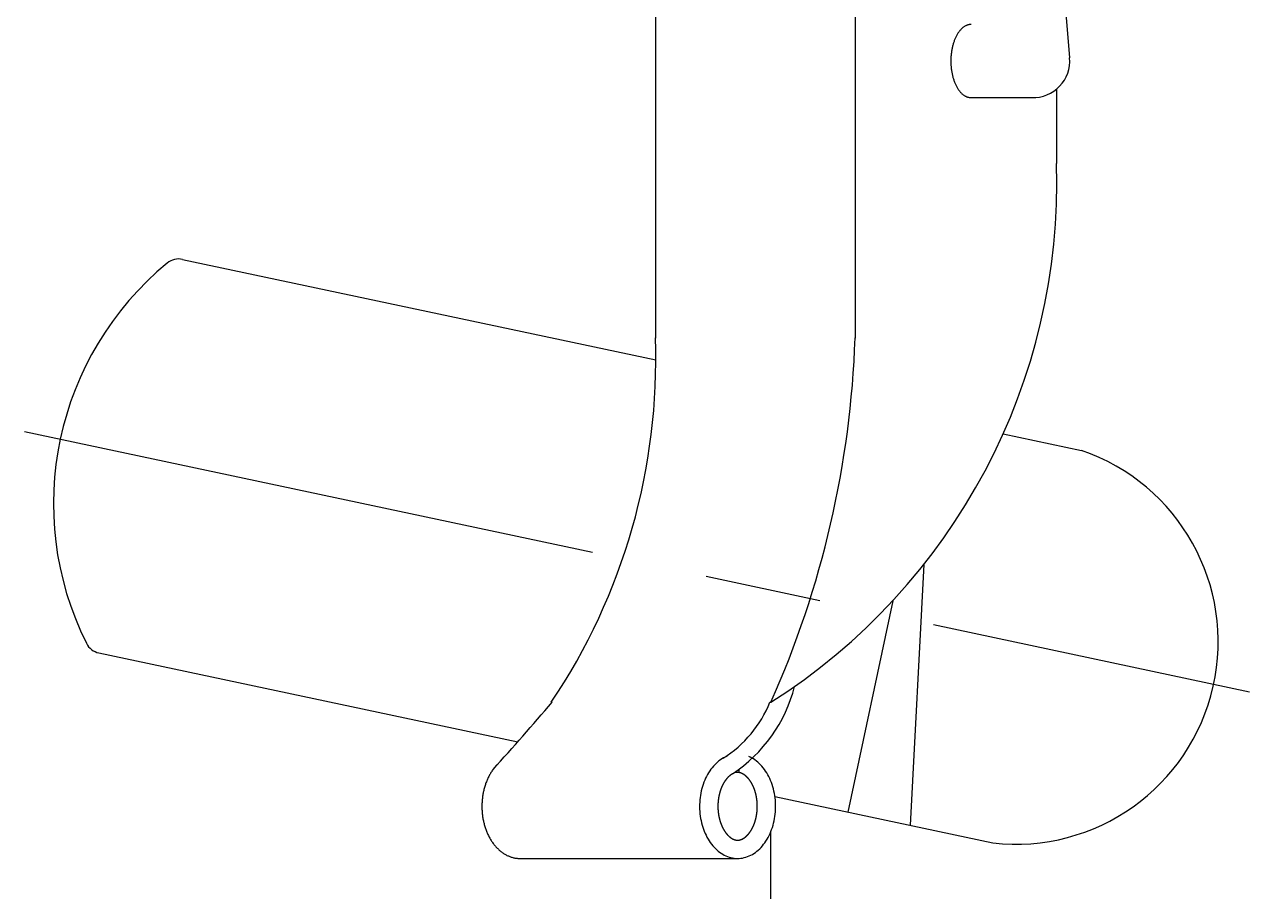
# Model space of a CAD drawing. Extents: x -197 to 717, y -610 to 189.
# Drawn here: x -191.6 to -124.6, y -345.6 to -298.2 of the extents above; entities that cross this region are included whole.
import ezdxf

# ---------------------------------------------------------------- set-up
doc = ezdxf.new("R2010")
doc.units = 0
doc.linetypes.add('CENTER', pattern=[50.8, 31.75, -6.35, 6.35, -6.35])
doc.layers.get('0').update_dxf_attribs({"linetype": 'CONTINUOUS'})
doc.layers.add('CENTER', color=1, linetype='CONTINUOUS')

msp = doc.modelspace()

# ---------------------------------------------------------------- linework, layer by layer
at = {"color": 7, "linetype": 'CONTINUOUS'}
for p, q in [((-137.031, -269.866), (-134.454, -299.987)), ((-157.097, -291.758), (-157.097, -315.301)), ((-146.179, -291.758), (-146.179, -315.301)), ((-135.162, -301.69), (-135.162, -305.758)), ((-139.839, -302.156), (-136.377, -302.156)), ((-182.939, -311.002), (-157.076, -316.499)), ((-138.084, -320.536), (-133.808, -321.445)), ((-142.423, -327.686), (-143.17, -341.946)), ((-144.123, -329.668), (-146.578, -341.222)), ((-187.513, -332.521), (-164.622, -337.387)), ((-162.785, -335.213), (-162.735, -335.213)), ((-150.835, -335.213), (-150.785, -335.213)), ((-152.525, -339.063), (-152.78, -339.063)), ((-152.525, -339.063), (-152.517, -338.875)), ((-150.562, -340.375), (-138.645, -342.908)), ((-150.8, -342.324), (-150.8, -554.079)), ((-164.522, -343.757), (-152.622, -343.757))]:
    msp.add_line(p, q, dxfattribs=at)
for points in [[(-139.831, -298.159, 0), (-139.859, -298.159, 0), (-139.886, -298.161, 0), (-139.913, -298.163, 0), (-139.94, -298.167, 0), (-139.967, -298.172, 0), (-139.994, -298.179, 0), (-140.021, -298.186, 0), (-140.048, -298.195, 0), (-140.075, -298.205, 0), (-140.101, -298.216, 0), (-140.128, -298.228, 0), (-140.154, -298.241, 0), (-140.18, -298.256, 0), (-140.206, -298.272, 0), (-140.232, -298.289, 0), (-140.257, -298.306, 0), (-140.282, -298.326, 0), (-140.307, -298.346, 0), (-140.331, -298.367, 0), (-140.356, -298.39, 0), (-140.38, -298.413, 0), (-140.403, -298.437, 0), (-140.427, -298.463, 0), (-140.45, -298.49, 0), (-140.472, -298.517, 0), (-140.494, -298.546, 0), (-140.516, -298.575, 0), (-140.537, -298.606, 0), (-140.558, -298.637, 0), (-140.579, -298.67, 0), (-140.599, -298.703, 0), (-140.619, -298.737, 0), (-140.638, -298.772, 0), (-140.656, -298.808, 0), (-140.675, -298.845, 0), (-140.692, -298.882, 0), (-140.709, -298.92, 0), (-140.726, -298.959, 0), (-140.742, -298.999, 0), (-140.758, -299.039, 0), (-140.773, -299.081, 0), (-140.787, -299.122, 0), (-140.801, -299.165, 0), (-140.814, -299.208, 0), (-140.827, -299.251, 0), (-140.839, -299.295, 0), (-140.85, -299.34, 0), (-140.861, -299.385, 0), (-140.871, -299.431, 0), (-140.881, -299.477, 0), (-140.89, -299.523, 0), (-140.898, -299.57, 0), (-140.906, -299.617, 0), (-140.913, -299.664, 0), (-140.919, -299.712, 0), (-140.925, -299.76, 0), (-140.93, -299.809, 0), (-140.935, -299.857, 0), (-140.938, -299.906, 0), (-140.941, -299.955, 0), (-140.944, -300.004, 0), (-140.946, -300.053, 0), (-140.947, -300.102, 0), (-140.947, -300.151, 0), (-140.947, -300.2, 0), (-140.946, -300.249, 0), (-140.944, -300.298, 0), (-140.942, -300.347, 0), (-140.939, -300.396, 0), (-140.936, -300.445, 0), (-140.931, -300.493, 0), (-140.927, -300.542, 0), (-140.921, -300.59, 0), (-140.915, -300.638, 0), (-140.908, -300.685, 0), (-140.9, -300.733, 0), (-140.892, -300.779, 0), (-140.883, -300.826, 0), (-140.874, -300.872, 0), (-140.864, -300.918, 0), (-140.853, -300.963, 0), (-140.842, -301.008, 0), (-140.83, -301.052, 0), (-140.817, -301.096, 0), (-140.804, -301.139, 0), (-140.791, -301.181, 0), (-140.776, -301.223, 0), (-140.762, -301.265, 0), (-140.746, -301.305, 0), (-140.73, -301.345, 0), (-140.714, -301.384, 0), (-140.697, -301.423, 0), (-140.679, -301.46, 0), (-140.661, -301.497, 0), (-140.643, -301.533, 0), (-140.624, -301.569, 0), (-140.604, -301.603, 0), (-140.584, -301.636, 0), (-140.564, -301.669, 0), (-140.543, -301.701, 0), (-140.522, -301.732, 0), (-140.5, -301.761, 0), (-140.478, -301.79, 0), (-140.456, -301.818, 0), (-140.433, -301.845, 0), (-140.41, -301.871, 0), (-140.386, -301.896, 0), (-140.362, -301.919, 0), (-140.338, -301.942, 0), (-140.314, -301.964, 0), (-140.289, -301.984, 0), (-140.264, -302.004, 0), (-140.238, -302.022, 0), (-140.213, -302.039, 0), (-140.187, -302.055, 0), (-140.161, -302.07, 0), (-140.135, -302.084, 0), (-140.109, -302.096, 0), (-140.082, -302.108, 0), (-140.055, -302.118, 0), (-140.029, -302.127, 0), (-140.002, -302.135, 0), (-139.975, -302.141, 0), (-139.948, -302.147, 0), (-139.92, -302.151, 0), (-139.893, -302.154, 0), (-139.866, -302.156, 0), (-139.839, -302.156, 0)], [(-165.727, -338.605, 0), (-165.76, -338.638, 0), (-165.792, -338.672, 0), (-165.824, -338.708, 0), (-165.855, -338.744, 0), (-165.886, -338.781, 0), (-165.916, -338.818, 0), (-165.946, -338.857, 0), (-165.975, -338.896, 0), (-166.003, -338.936, 0), (-166.031, -338.977, 0), (-166.059, -339.019, 0), (-166.086, -339.061, 0), (-166.112, -339.104, 0), (-166.137, -339.148, 0), (-166.162, -339.192, 0), (-166.186, -339.237, 0), (-166.21, -339.283, 0), (-166.233, -339.33, 0), (-166.255, -339.377, 0), (-166.277, -339.424, 0), (-166.298, -339.472, 0), (-166.318, -339.521, 0), (-166.338, -339.57, 0), (-166.357, -339.62, 0), (-166.375, -339.67, 0), (-166.392, -339.721, 0), (-166.409, -339.772, 0), (-166.425, -339.824, 0), (-166.44, -339.876, 0), (-166.454, -339.929, 0), (-166.468, -339.981, 0), (-166.481, -340.035, 0), (-166.493, -340.088, 0), (-166.504, -340.142, 0), (-166.515, -340.196, 0), (-166.525, -340.251, 0), (-166.534, -340.305, 0), (-166.542, -340.36, 0), (-166.549, -340.415, 0), (-166.556, -340.471, 0), (-166.562, -340.526, 0), (-166.567, -340.582, 0), (-166.571, -340.638, 0), (-166.575, -340.693, 0), (-166.577, -340.749, 0), (-166.579, -340.805, 0), (-166.58, -340.861, 0), (-166.581, -340.917, 0), (-166.58, -340.974, 0), (-166.579, -341.03, 0), (-166.577, -341.086, 0), (-166.574, -341.142, 0), (-166.57, -341.197, 0), (-166.565, -341.253, 0), (-166.56, -341.309, 0), (-166.554, -341.364, 0), (-166.547, -341.419, 0), (-166.539, -341.474, 0), (-166.531, -341.529, 0), (-166.521, -341.584, 0), (-166.511, -341.638, 0), (-166.5, -341.692, 0), (-166.489, -341.746, 0), (-166.476, -341.799, 0), (-166.463, -341.852, 0), (-166.449, -341.905, 0), (-166.434, -341.958, 0), (-166.419, -342.009, 0), (-166.403, -342.061, 0), (-166.386, -342.112, 0), (-166.368, -342.163, 0), (-166.35, -342.213, 0), (-166.331, -342.262, 0), (-166.311, -342.311, 0), (-166.291, -342.36, 0), (-166.269, -342.408, 0), (-166.248, -342.455, 0), (-166.225, -342.502, 0), (-166.202, -342.548, 0), (-166.178, -342.594, 0), (-166.153, -342.639, 0), (-166.128, -342.683, 0), (-166.103, -342.726, 0), (-166.076, -342.769, 0), (-166.049, -342.811, 0), (-166.022, -342.853, 0), (-165.993, -342.893, 0), (-165.965, -342.933, 0), (-165.935, -342.972, 0), (-165.905, -343.01, 0), (-165.875, -343.048, 0), (-165.844, -343.084, 0), (-165.813, -343.12, 0), (-165.781, -343.155, 0), (-165.748, -343.189, 0), (-165.715, -343.222, 0), (-165.682, -343.255, 0), (-165.648, -343.286, 0), (-165.613, -343.316, 0), (-165.579, -343.346, 0), (-165.544, -343.374, 0), (-165.508, -343.402, 0), (-165.472, -343.429, 0), (-165.436, -343.454, 0), (-165.399, -343.479, 0), (-165.362, -343.503, 0), (-165.325, -343.525, 0), (-165.287, -343.547, 0), (-165.249, -343.568, 0), (-165.211, -343.587, 0), (-165.172, -343.606, 0), (-165.133, -343.623, 0), (-165.094, -343.64, 0), (-165.055, -343.655, 0), (-165.015, -343.67, 0), (-164.976, -343.683, 0), (-164.936, -343.695, 0), (-164.896, -343.706, 0), (-164.855, -343.716, 0), (-164.815, -343.725, 0), (-164.775, -343.733, 0), (-164.734, -343.74, 0), (-164.693, -343.746, 0), (-164.653, -343.75, 0), (-164.612, -343.754, 0), (-164.571, -343.756, 0), (-164.53, -343.757, 0), (-164.489, -343.758, 0)], [(-153.197, -338.177, 0), (-153.285, -338.216, 0), (-153.372, -338.26, 0), (-153.457, -338.31, 0), (-153.54, -338.364, 0), (-153.622, -338.424, 0), (-153.702, -338.489, 0), (-153.779, -338.558, 0), (-153.854, -338.632, 0), (-153.927, -338.711, 0), (-153.996, -338.794, 0), (-154.064, -338.881, 0), (-154.128, -338.972, 0), (-154.189, -339.067, 0), (-154.247, -339.166, 0), (-154.302, -339.268, 0), (-154.354, -339.373, 0), (-154.402, -339.482, 0), (-154.446, -339.593, 0), (-154.487, -339.707, 0), (-154.524, -339.823, 0), (-154.557, -339.941, 0), (-154.587, -340.062, 0), (-154.612, -340.184, 0), (-154.634, -340.307, 0), (-154.651, -340.432, 0), (-154.665, -340.557, 0), (-154.674, -340.683, 0), (-154.679, -340.81, 0), (-154.68, -340.937, 0), (-154.677, -341.064, 0), (-154.67, -341.19, 0), (-154.659, -341.316, 0), (-154.644, -341.441, 0), (-154.624, -341.565, 0), (-154.601, -341.688, 0), (-154.574, -341.809, 0), (-154.543, -341.929, 0), (-154.507, -342.046, 0), (-154.469, -342.161, 0), (-154.426, -342.274, 0), (-154.38, -342.384, 0), (-154.33, -342.491, 0), (-154.277, -342.595, 0), (-154.221, -342.695, 0), (-154.161, -342.792, 0), (-154.099, -342.885, 0), (-154.033, -342.975, 0), (-153.965, -343.06, 0), (-153.893, -343.141, 0), (-153.82, -343.218, 0), (-153.744, -343.29, 0), (-153.665, -343.357, 0), (-153.585, -343.419, 0), (-153.502, -343.477, 0), (-153.418, -343.529, 0), (-153.332, -343.576, 0), (-153.245, -343.618, 0), (-153.156, -343.655, 0), (-153.067, -343.686, 0), (-152.976, -343.711, 0), (-152.885, -343.731, 0), (-152.793, -343.746, 0), (-152.701, -343.754, 0), (-152.608, -343.758, 0), (-152.516, -343.755, 0), (-152.423, -343.747, 0), (-152.331, -343.733, 0), (-152.24, -343.714, 0), (-152.149, -343.689, 0), (-152.06, -343.658, 0), (-151.971, -343.623, 0), (-151.884, -343.581, 0), (-151.797, -343.535, 0), (-151.713, -343.483, 0), (-151.63, -343.426, 0), (-151.55, -343.364, 0), (-151.471, -343.298, 0), (-151.395, -343.226, 0), (-151.321, -343.15, 0), (-151.249, -343.07, 0), (-151.18, -342.985, 0), (-151.114, -342.896, 0), (-151.051, -342.803, 0), (-150.991, -342.706, 0), (-150.935, -342.606, 0), (-150.881, -342.503, 0), (-150.831, -342.396, 0), (-150.785, -342.286, 0), (-150.742, -342.174, 0), (-150.702, -342.059, 0), (-150.667, -341.942, 0), (-150.635, -341.823, 0), (-150.608, -341.702, 0), (-150.584, -341.579, 0), (-150.564, -341.455, 0), (-150.548, -341.33, 0), (-150.537, -341.205, 0), (-150.529, -341.078, 0), (-150.526, -340.951, 0), (-150.526, -340.825, 0), (-150.531, -340.698, 0), (-150.54, -340.572, 0), (-150.553, -340.446, 0), (-150.57, -340.321, 0), (-150.591, -340.198, 0), (-150.616, -340.076, 0), (-150.645, -339.955, 0), (-150.678, -339.837, 0), (-150.714, -339.72, 0), (-150.755, -339.606, 0), (-150.799, -339.494, 0), (-150.846, -339.386, 0), (-150.897, -339.28, 0), (-150.952, -339.177, 0), (-151.01, -339.078, 0), (-151.071, -338.983, 0), (-151.134, -338.891, 0), (-151.201, -338.804, 0), (-151.271, -338.72, 0), (-151.343, -338.641, 0), (-151.418, -338.566, 0), (-151.495, -338.496, 0), (-151.574, -338.431, 0), (-151.656, -338.371, 0), (-151.739, -338.316, 0), (-151.824, -338.265, 0), (-151.91, -338.221, 0), (-151.998, -338.181, 0)]]:
    msp.add_polyline3d(points, dxfattribs=at)
at = {"color": 7}
msp.add_polyline3d([(-152.881, -339.131, 0), (-152.885, -339.133, 0), (-152.889, -339.136, 0), (-152.894, -339.138, 0), (-152.898, -339.141, 0), (-152.903, -339.143, 0), (-152.907, -339.146, 0), (-152.912, -339.148, 0), (-152.916, -339.151, 0), (-152.921, -339.154, 0), (-152.925, -339.157, 0), (-152.93, -339.159, 0), (-152.935, -339.162, 0), (-152.939, -339.165, 0), (-152.944, -339.168, 0), (-152.948, -339.171, 0), (-152.953, -339.174, 0), (-152.958, -339.177, 0), (-152.962, -339.18, 0), (-152.967, -339.183, 0), (-152.972, -339.187, 0), (-152.976, -339.19, 0), (-152.981, -339.193, 0), (-152.986, -339.197, 0), (-152.99, -339.2, 0), (-152.995, -339.203, 0), (-153, -339.207, 0), (-153.004, -339.211, 0), (-153.009, -339.214, 0), (-153.014, -339.218, 0), (-153.019, -339.222, 0), (-153.023, -339.225, 0), (-153.028, -339.229, 0), (-153.033, -339.233, 0), (-153.038, -339.237, 0), (-153.042, -339.241, 0), (-153.047, -339.245, 0), (-153.052, -339.249, 0), (-153.057, -339.253, 0), (-153.062, -339.257, 0), (-153.066, -339.262, 0), (-153.071, -339.266, 0), (-153.076, -339.27, 0), (-153.081, -339.275, 0), (-153.086, -339.279, 0), (-153.091, -339.283, 0), (-153.095, -339.288, 0), (-153.1, -339.293, 0), (-153.105, -339.297, 0), (-153.11, -339.302, 0), (-153.115, -339.307, 0), (-153.12, -339.312, 0), (-153.125, -339.317, 0), (-153.129, -339.321, 0), (-153.134, -339.326, 0), (-153.139, -339.331, 0), (-153.144, -339.337, 0), (-153.149, -339.342, 0), (-153.154, -339.347, 0), (-153.159, -339.352, 0), (-153.163, -339.358, 0), (-153.168, -339.363, 0), (-153.173, -339.368, 0), (-153.178, -339.374, 0), (-153.183, -339.379, 0), (-153.188, -339.385, 0), (-153.192, -339.391, 0), (-153.197, -339.396, 0), (-153.202, -339.402, 0), (-153.207, -339.408, 0), (-153.212, -339.414, 0), (-153.216, -339.42, 0), (-153.221, -339.426, 0), (-153.226, -339.432, 0), (-153.231, -339.438, 0), (-153.236, -339.444, 0), (-153.24, -339.45, 0), (-153.245, -339.456, 0), (-153.25, -339.463, 0), (-153.255, -339.469, 0), (-153.259, -339.475, 0), (-153.264, -339.482, 0), (-153.269, -339.488, 0), (-153.273, -339.495, 0), (-153.278, -339.502, 0), (-153.283, -339.508, 0), (-153.288, -339.515, 0), (-153.292, -339.522, 0), (-153.297, -339.529, 0), (-153.301, -339.535, 0), (-153.306, -339.542, 0), (-153.311, -339.549, 0), (-153.315, -339.556, 0), (-153.32, -339.563, 0), (-153.324, -339.57, 0), (-153.329, -339.578, 0), (-153.333, -339.585, 0), (-153.338, -339.592, 0), (-153.342, -339.599, 0), (-153.347, -339.607, 0), (-153.351, -339.614, 0), (-153.356, -339.622, 0), (-153.36, -339.629, 0), (-153.365, -339.637, 0), (-153.369, -339.644, 0), (-153.373, -339.652, 0), (-153.378, -339.66, 0), (-153.382, -339.667, 0), (-153.386, -339.675, 0), (-153.391, -339.683, 0), (-153.395, -339.691, 0), (-153.399, -339.699, 0), (-153.403, -339.707, 0), (-153.408, -339.715, 0), (-153.412, -339.723, 0), (-153.416, -339.731, 0), (-153.42, -339.739, 0), (-153.424, -339.747, 0), (-153.428, -339.756, 0), (-153.432, -339.764, 0), (-153.436, -339.772, 0), (-153.44, -339.781, 0), (-153.444, -339.789, 0), (-153.448, -339.798, 0), (-153.452, -339.806, 0), (-153.456, -339.815, 0), (-153.46, -339.823, 0), (-153.464, -339.832, 0), (-153.468, -339.841, 0), (-153.471, -339.849, 0), (-153.475, -339.858, 0), (-153.479, -339.867, 0), (-153.483, -339.876, 0), (-153.486, -339.885, 0), (-153.49, -339.894, 0), (-153.494, -339.903, 0), (-153.497, -339.912, 0), (-153.501, -339.921, 0), (-153.504, -339.93, 0), (-153.508, -339.939, 0), (-153.511, -339.948, 0), (-153.515, -339.958, 0), (-153.518, -339.967, 0), (-153.522, -339.976, 0), (-153.525, -339.985, 0), (-153.528, -339.995, 0), (-153.532, -340.004, 0), (-153.535, -340.014, 0), (-153.538, -340.023, 0), (-153.541, -340.033, 0), (-153.545, -340.042, 0), (-153.548, -340.052, 0), (-153.551, -340.061, 0), (-153.554, -340.071, 0), (-153.557, -340.081, 0), (-153.56, -340.09, 0), (-153.563, -340.1, 0), (-153.566, -340.11, 0), (-153.569, -340.12, 0), (-153.572, -340.13, 0), (-153.575, -340.139, 0), (-153.578, -340.149, 0), (-153.58, -340.159, 0), (-153.583, -340.169, 0), (-153.586, -340.179, 0), (-153.588, -340.189, 0), (-153.591, -340.199, 0), (-153.594, -340.209, 0), (-153.596, -340.219, 0), (-153.599, -340.23, 0), (-153.601, -340.24, 0), (-153.604, -340.25, 0), (-153.606, -340.26, 0), (-153.609, -340.27, 0), (-153.611, -340.281, 0), (-153.613, -340.291, 0), (-153.616, -340.301, 0), (-153.618, -340.312, 0), (-153.62, -340.322, 0), (-153.622, -340.332, 0), (-153.624, -340.343, 0), (-153.627, -340.353, 0), (-153.629, -340.364, 0), (-153.631, -340.374, 0), (-153.633, -340.384, 0), (-153.635, -340.395, 0), (-153.636, -340.406, 0), (-153.638, -340.416, 0), (-153.64, -340.427, 0), (-153.642, -340.437, 0), (-153.644, -340.448, 0), (-153.645, -340.458, 0), (-153.647, -340.469, 0), (-153.649, -340.48, 0), (-153.65, -340.49, 0), (-153.652, -340.501, 0), (-153.653, -340.512, 0), (-153.655, -340.523, 0), (-153.656, -340.533, 0), (-153.658, -340.544, 0), (-153.659, -340.555, 0), (-153.66, -340.566, 0), (-153.661, -340.576, 0), (-153.663, -340.587, 0), (-153.664, -340.598, 0), (-153.665, -340.609, 0), (-153.666, -340.62, 0), (-153.667, -340.631, 0), (-153.668, -340.642, 0), (-153.669, -340.652, 0), (-153.67, -340.663, 0), (-153.671, -340.674, 0), (-153.672, -340.685, 0), (-153.673, -340.696, 0), (-153.673, -340.707, 0), (-153.674, -340.718, 0), (-153.675, -340.729, 0), (-153.676, -340.74, 0), (-153.676, -340.751, 0), (-153.677, -340.762, 0), (-153.677, -340.773, 0), (-153.678, -340.784, 0), (-153.678, -340.795, 0), (-153.679, -340.806, 0), (-153.679, -340.817, 0), (-153.679, -340.828, 0), (-153.68, -340.839, 0), (-153.68, -340.85, 0), (-153.68, -340.861, 0), (-153.68, -340.872, 0), (-153.68, -340.883, 0), (-153.68, -340.894, 0), (-153.68, -340.905, 0), (-153.68, -340.916, 0), (-153.68, -340.927, 0), (-153.68, -340.938, 0), (-153.68, -340.949, 0), (-153.68, -340.96, 0), (-153.68, -340.971, 0), (-153.679, -340.982, 0), (-153.679, -340.993, 0), (-153.679, -341.004, 0), (-153.678, -341.015, 0), (-153.678, -341.026, 0), (-153.678, -341.037, 0), (-153.677, -341.048, 0), (-153.677, -341.059, 0), (-153.676, -341.07, 0), (-153.675, -341.081, 0), (-153.675, -341.092, 0), (-153.674, -341.102, 0), (-153.673, -341.113, 0), (-153.672, -341.124, 0), (-153.672, -341.135, 0), (-153.671, -341.146, 0), (-153.67, -341.157, 0), (-153.669, -341.168, 0), (-153.668, -341.179, 0), (-153.667, -341.19, 0), (-153.666, -341.201, 0), (-153.665, -341.211, 0), (-153.663, -341.222, 0), (-153.662, -341.233, 0), (-153.661, -341.244, 0), (-153.66, -341.255, 0), (-153.658, -341.265, 0), (-153.657, -341.276, 0), (-153.655, -341.287, 0), (-153.654, -341.298, 0), (-153.652, -341.308, 0), (-153.651, -341.319, 0), (-153.649, -341.33, 0), (-153.648, -341.34, 0), (-153.646, -341.351, 0), (-153.644, -341.362, 0), (-153.643, -341.372, 0), (-153.641, -341.383, 0), (-153.639, -341.394, 0), (-153.637, -341.404, 0), (-153.635, -341.415, 0), (-153.633, -341.425, 0), (-153.631, -341.436, 0), (-153.629, -341.446, 0), (-153.627, -341.457, 0), (-153.625, -341.467, 0), (-153.623, -341.477, 0), (-153.621, -341.488, 0), (-153.619, -341.498, 0), (-153.617, -341.508, 0), (-153.614, -341.519, 0), (-153.612, -341.529, 0), (-153.61, -341.539, 0), (-153.607, -341.55, 0), (-153.605, -341.56, 0), (-153.602, -341.57, 0), (-153.6, -341.58, 0), (-153.597, -341.59, 0), (-153.595, -341.6, 0), (-153.592, -341.611, 0), (-153.59, -341.621, 0), (-153.587, -341.631, 0), (-153.584, -341.641, 0), (-153.582, -341.651, 0), (-153.579, -341.661, 0), (-153.576, -341.67, 0), (-153.573, -341.68, 0), (-153.57, -341.69, 0), (-153.567, -341.7, 0), (-153.564, -341.71, 0), (-153.561, -341.72, 0), (-153.558, -341.729, 0), (-153.555, -341.739, 0), (-153.552, -341.749, 0), (-153.549, -341.758, 0), (-153.546, -341.768, 0), (-153.543, -341.777, 0), (-153.54, -341.787, 0), (-153.537, -341.797, 0), (-153.533, -341.806, 0), (-153.53, -341.815, 0), (-153.527, -341.825, 0), (-153.523, -341.834, 0), (-153.52, -341.843, 0), (-153.517, -341.853, 0), (-153.513, -341.862, 0), (-153.51, -341.871, 0), (-153.506, -341.88, 0), (-153.503, -341.89, 0), (-153.499, -341.899, 0), (-153.496, -341.908, 0), (-153.492, -341.917, 0), (-153.488, -341.926, 0), (-153.485, -341.935, 0), (-153.481, -341.943, 0), (-153.477, -341.952, 0), (-153.473, -341.961, 0), (-153.47, -341.97, 0), (-153.466, -341.979, 0), (-153.462, -341.987, 0), (-153.458, -341.996, 0), (-153.454, -342.005, 0), (-153.45, -342.013, 0), (-153.446, -342.022, 0), (-153.442, -342.03, 0), (-153.438, -342.039, 0), (-153.434, -342.047, 0), (-153.43, -342.055, 0), (-153.426, -342.063, 0), (-153.422, -342.072, 0), (-153.418, -342.08, 0), (-153.414, -342.088, 0), (-153.41, -342.096, 0), (-153.405, -342.104, 0), (-153.401, -342.112, 0), (-153.397, -342.12, 0), (-153.393, -342.128, 0), (-153.388, -342.136, 0), (-153.384, -342.144, 0), (-153.38, -342.151, 0), (-153.376, -342.159, 0), (-153.371, -342.167, 0), (-153.367, -342.174, 0), (-153.362, -342.182, 0), (-153.358, -342.189, 0), (-153.354, -342.197, 0), (-153.349, -342.204, 0), (-153.345, -342.212, 0), (-153.34, -342.219, 0), (-153.336, -342.226, 0), (-153.331, -342.234, 0), (-153.327, -342.241, 0), (-153.322, -342.248, 0), (-153.318, -342.255, 0), (-153.313, -342.262, 0), (-153.308, -342.269, 0), (-153.304, -342.276, 0), (-153.299, -342.283, 0), (-153.295, -342.29, 0), (-153.29, -342.296, 0), (-153.285, -342.303, 0), (-153.281, -342.31, 0), (-153.276, -342.316, 0), (-153.271, -342.323, 0), (-153.266, -342.329, 0), (-153.262, -342.336, 0), (-153.257, -342.342, 0), (-153.252, -342.349, 0), (-153.248, -342.355, 0), (-153.243, -342.361, 0), (-153.238, -342.367, 0), (-153.233, -342.374, 0), (-153.229, -342.38, 0), (-153.224, -342.386, 0), (-153.219, -342.392, 0), (-153.214, -342.398, 0), (-153.209, -342.404, 0), (-153.205, -342.409, 0), (-153.2, -342.415, 0), (-153.195, -342.421, 0), (-153.19, -342.427, 0), (-153.185, -342.432, 0), (-153.18, -342.438, 0), (-153.176, -342.443, 0), (-153.171, -342.449, 0), (-153.166, -342.454, 0), (-153.161, -342.46, 0), (-153.156, -342.465, 0), (-153.151, -342.47, 0), (-153.146, -342.476, 0), (-153.142, -342.481, 0), (-153.137, -342.486, 0), (-153.132, -342.491, 0), (-153.127, -342.496, 0), (-153.122, -342.501, 0), (-153.117, -342.506, 0), (-153.112, -342.51, 0), (-153.108, -342.515, 0), (-153.103, -342.52, 0), (-153.098, -342.525, 0), (-153.093, -342.529, 0), (-153.088, -342.534, 0), (-153.083, -342.538, 0), (-153.079, -342.543, 0), (-153.074, -342.547, 0), (-153.069, -342.552, 0), (-153.064, -342.556, 0), (-153.059, -342.56, 0), (-153.054, -342.564, 0), (-153.05, -342.568, 0), (-153.045, -342.572, 0), (-153.04, -342.576, 0), (-153.035, -342.58, 0), (-153.03, -342.584, 0), (-153.026, -342.588, 0), (-153.021, -342.592, 0), (-153.016, -342.596, 0), (-153.011, -342.599, 0), (-153.007, -342.603, 0), (-153.002, -342.607, 0), (-152.997, -342.61, 0), (-152.993, -342.614, 0), (-152.988, -342.617, 0), (-152.983, -342.62, 0), (-152.979, -342.624, 0), (-152.974, -342.627, 0), (-152.969, -342.63, 0), (-152.965, -342.633, 0), (-152.96, -342.637, 0), (-152.955, -342.64, 0), (-152.951, -342.643, 0), (-152.946, -342.646, 0), (-152.942, -342.649, 0), (-152.937, -342.652, 0), (-152.932, -342.654, 0), (-152.928, -342.657, 0), (-152.923, -342.66, 0), (-152.919, -342.663, 0), (-152.914, -342.665, 0), (-152.91, -342.668, 0), (-152.905, -342.671, 0), (-152.901, -342.673, 0), (-152.896, -342.676, 0), (-152.892, -342.678, 0), (-152.888, -342.68, 0), (-152.883, -342.683, 0), (-152.879, -342.685, 0), (-152.874, -342.687, 0), (-152.87, -342.69, 0), (-152.866, -342.692, 0), (-152.861, -342.694, 0), (-152.857, -342.696, 0), (-152.853, -342.698, 0), (-152.848, -342.7, 0), (-152.844, -342.702, 0), (-152.84, -342.704, 0), (-152.835, -342.706, 0), (-152.831, -342.708, 0), (-152.827, -342.71, 0), (-152.823, -342.711, 0), (-152.818, -342.713, 0), (-152.814, -342.715, 0), (-152.81, -342.716, 0), (-152.806, -342.718, 0), (-152.802, -342.72, 0), (-152.798, -342.721, 0), (-152.793, -342.723, 0), (-152.789, -342.724, 0), (-152.785, -342.726, 0), (-152.781, -342.727, 0), (-152.777, -342.728, 0), (-152.773, -342.73, 0), (-152.769, -342.731, 0), (-152.765, -342.732, 0), (-152.761, -342.734, 0), (-152.757, -342.735, 0), (-152.753, -342.736, 0), (-152.749, -342.737, 0), (-152.745, -342.738, 0), (-152.741, -342.739, 0), (-152.737, -342.74, 0), (-152.733, -342.741, 0), (-152.73, -342.742, 0), (-152.726, -342.743, 0), (-152.722, -342.744, 0), (-152.718, -342.745, 0), (-152.714, -342.746, 0), (-152.71, -342.747, 0), (-152.706, -342.747, 0), (-152.703, -342.748, 0), (-152.699, -342.749, 0), (-152.695, -342.749, 0), (-152.691, -342.75, 0), (-152.688, -342.751, 0), (-152.684, -342.751, 0), (-152.68, -342.752, 0), (-152.676, -342.752, 0), (-152.672, -342.753, 0), (-152.669, -342.754, 0), (-152.665, -342.754, 0), (-152.661, -342.754, 0), (-152.658, -342.755, 0), (-152.654, -342.755, 0), (-152.65, -342.756, 0), (-152.647, -342.756, 0), (-152.643, -342.756, 0), (-152.639, -342.756, 0), (-152.635, -342.757, 0), (-152.632, -342.757, 0), (-152.628, -342.757, 0), (-152.624, -342.757, 0), (-152.621, -342.757, 0), (-152.617, -342.757, 0), (-152.613, -342.758, 0), (-152.61, -342.758, 0), (-152.606, -342.758, 0), (-152.602, -342.758, 0), (-152.599, -342.758, 0), (-152.595, -342.758, 0), (-152.591, -342.758, 0), (-152.588, -342.757, 0), (-152.584, -342.757, 0), (-152.58, -342.757, 0), (-152.577, -342.757, 0), (-152.573, -342.757, 0), (-152.569, -342.757, 0), (-152.566, -342.756, 0), (-152.562, -342.756, 0), (-152.558, -342.756, 0), (-152.555, -342.756, 0), (-152.551, -342.755, 0), (-152.547, -342.755, 0), (-152.543, -342.754, 0), (-152.54, -342.754, 0), (-152.536, -342.753, 0), (-152.532, -342.753, 0), (-152.528, -342.752, 0), (-152.525, -342.752, 0), (-152.521, -342.751, 0), (-152.517, -342.751, 0), (-152.513, -342.75, 0), (-152.51, -342.749, 0), (-152.506, -342.749, 0), (-152.502, -342.748, 0), (-152.498, -342.747, 0), (-152.494, -342.747, 0), (-152.49, -342.746, 0), (-152.487, -342.745, 0), (-152.483, -342.744, 0), (-152.479, -342.743, 0), (-152.475, -342.742, 0), (-152.471, -342.741, 0), (-152.467, -342.74, 0), (-152.463, -342.739, 0), (-152.459, -342.738, 0), (-152.455, -342.737, 0), (-152.452, -342.736, 0), (-152.448, -342.735, 0), (-152.444, -342.733, 0), (-152.44, -342.732, 0), (-152.436, -342.731, 0), (-152.432, -342.73, 0), (-152.428, -342.728, 0), (-152.424, -342.727, 0), (-152.419, -342.725, 0), (-152.415, -342.724, 0), (-152.411, -342.722, 0), (-152.407, -342.721, 0), (-152.403, -342.719, 0), (-152.399, -342.718, 0), (-152.395, -342.716, 0), (-152.391, -342.714, 0), (-152.387, -342.713, 0), (-152.382, -342.711, 0), (-152.378, -342.709, 0), (-152.374, -342.707, 0), (-152.37, -342.706, 0), (-152.365, -342.704, 0), (-152.361, -342.702, 0), (-152.357, -342.7, 0), (-152.352, -342.698, 0), (-152.348, -342.696, 0), (-152.344, -342.694, 0), (-152.339, -342.691, 0), (-152.335, -342.689, 0), (-152.331, -342.687, 0), (-152.326, -342.685, 0), (-152.322, -342.682, 0), (-152.317, -342.68, 0), (-152.313, -342.678, 0), (-152.309, -342.675, 0), (-152.304, -342.673, 0), (-152.3, -342.67, 0), (-152.295, -342.667, 0), (-152.291, -342.665, 0), (-152.286, -342.662, 0), (-152.281, -342.659, 0), (-152.277, -342.657, 0), (-152.272, -342.654, 0), (-152.268, -342.651, 0), (-152.263, -342.648, 0), (-152.259, -342.645, 0), (-152.254, -342.642, 0), (-152.249, -342.639, 0), (-152.245, -342.636, 0), (-152.24, -342.633, 0), (-152.235, -342.629, 0), (-152.231, -342.626, 0), (-152.226, -342.623, 0), (-152.221, -342.62, 0), (-152.217, -342.616, 0), (-152.212, -342.613, 0), (-152.207, -342.609, 0), (-152.203, -342.606, 0), (-152.198, -342.602, 0), (-152.193, -342.598, 0), (-152.188, -342.595, 0), (-152.184, -342.591, 0), (-152.179, -342.587, 0), (-152.174, -342.583, 0), (-152.169, -342.579, 0), (-152.164, -342.575, 0), (-152.16, -342.571, 0), (-152.155, -342.567, 0), (-152.15, -342.563, 0), (-152.145, -342.559, 0), (-152.14, -342.555, 0), (-152.136, -342.55, 0), (-152.131, -342.546, 0), (-152.126, -342.542, 0), (-152.121, -342.537, 0), (-152.116, -342.533, 0), (-152.111, -342.528, 0), (-152.107, -342.524, 0), (-152.102, -342.519, 0), (-152.097, -342.514, 0), (-152.092, -342.51, 0), (-152.087, -342.505, 0), (-152.082, -342.5, 0), (-152.077, -342.495, 0), (-152.073, -342.49, 0), (-152.068, -342.485, 0), (-152.063, -342.48, 0), (-152.058, -342.475, 0), (-152.053, -342.469, 0), (-152.048, -342.464, 0), (-152.043, -342.459, 0), (-152.039, -342.453, 0), (-152.034, -342.448, 0), (-152.029, -342.443, 0), (-152.024, -342.437, 0), (-152.019, -342.431, 0), (-152.014, -342.426, 0), (-152.01, -342.42, 0), (-152.005, -342.414, 0), (-152, -342.409, 0), (-151.995, -342.403, 0), (-151.99, -342.397, 0), (-151.986, -342.391, 0), (-151.981, -342.385, 0), (-151.976, -342.379, 0), (-151.971, -342.373, 0), (-151.966, -342.367, 0), (-151.962, -342.36, 0), (-151.957, -342.354, 0), (-151.952, -342.348, 0), (-151.947, -342.341, 0), (-151.943, -342.335, 0), (-151.938, -342.328, 0), (-151.933, -342.322, 0), (-151.929, -342.315, 0), (-151.924, -342.309, 0), (-151.919, -342.302, 0), (-151.915, -342.295, 0), (-151.91, -342.288, 0), (-151.905, -342.282, 0), (-151.901, -342.275, 0), (-151.896, -342.268, 0), (-151.892, -342.261, 0), (-151.887, -342.254, 0), (-151.882, -342.247, 0), (-151.878, -342.24, 0), (-151.873, -342.232, 0), (-151.869, -342.225, 0), (-151.864, -342.218, 0), (-151.86, -342.21, 0), (-151.855, -342.203, 0), (-151.851, -342.196, 0), (-151.847, -342.188, 0), (-151.842, -342.181, 0), (-151.838, -342.173, 0), (-151.833, -342.165, 0), (-151.829, -342.158, 0), (-151.825, -342.15, 0), (-151.82, -342.142, 0), (-151.816, -342.134, 0), (-151.812, -342.126, 0), (-151.808, -342.118, 0), (-151.803, -342.11, 0), (-151.799, -342.102, 0), (-151.795, -342.094, 0), (-151.791, -342.086, 0), (-151.787, -342.078, 0), (-151.783, -342.07, 0), (-151.779, -342.061, 0), (-151.775, -342.053, 0), (-151.771, -342.045, 0), (-151.767, -342.036, 0), (-151.763, -342.028, 0), (-151.759, -342.019, 0), (-151.755, -342.011, 0), (-151.751, -342.002, 0), (-151.747, -341.994, 0), (-151.743, -341.985, 0), (-151.739, -341.976, 0), (-151.735, -341.968, 0), (-151.732, -341.959, 0), (-151.728, -341.95, 0), (-151.724, -341.941, 0), (-151.72, -341.932, 0), (-151.717, -341.923, 0), (-151.713, -341.914, 0), (-151.71, -341.905, 0), (-151.706, -341.896, 0), (-151.702, -341.887, 0), (-151.699, -341.878, 0), (-151.695, -341.869, 0), (-151.692, -341.86, 0), (-151.688, -341.85, 0), (-151.685, -341.841, 0), (-151.682, -341.832, 0), (-151.678, -341.822, 0), (-151.675, -341.813, 0), (-151.672, -341.804, 0), (-151.668, -341.794, 0), (-151.665, -341.785, 0), (-151.662, -341.775, 0), (-151.659, -341.766, 0), (-151.656, -341.756, 0), (-151.653, -341.746, 0), (-151.65, -341.737, 0), (-151.647, -341.727, 0), (-151.644, -341.717, 0), (-151.641, -341.707, 0), (-151.638, -341.698, 0), (-151.635, -341.688, 0), (-151.632, -341.678, 0), (-151.629, -341.668, 0), (-151.626, -341.658, 0), (-151.623, -341.648, 0), (-151.621, -341.638, 0), (-151.618, -341.628, 0), (-151.615, -341.618, 0), (-151.613, -341.608, 0), (-151.61, -341.598, 0), (-151.608, -341.588, 0), (-151.605, -341.578, 0), (-151.603, -341.568, 0), (-151.6, -341.557, 0), (-151.598, -341.547, 0), (-151.595, -341.537, 0), (-151.593, -341.527, 0), (-151.591, -341.516, 0), (-151.588, -341.506, 0), (-151.586, -341.496, 0), (-151.584, -341.485, 0), (-151.582, -341.475, 0), (-151.58, -341.465, 0), (-151.578, -341.454, 0), (-151.576, -341.444, 0), (-151.574, -341.433, 0), (-151.572, -341.423, 0), (-151.57, -341.412, 0), (-151.568, -341.402, 0), (-151.566, -341.391, 0), (-151.564, -341.381, 0), (-151.562, -341.37, 0), (-151.561, -341.359, 0), (-151.559, -341.349, 0), (-151.557, -341.338, 0), (-151.556, -341.327, 0), (-151.554, -341.317, 0), (-151.553, -341.306, 0), (-151.551, -341.295, 0), (-151.55, -341.284, 0), (-151.548, -341.274, 0), (-151.547, -341.263, 0), (-151.546, -341.252, 0), (-151.545, -341.241, 0), (-151.543, -341.231, 0), (-151.542, -341.22, 0), (-151.541, -341.209, 0), (-151.54, -341.198, 0), (-151.539, -341.187, 0), (-151.538, -341.176, 0), (-151.537, -341.165, 0), (-151.536, -341.155, 0), (-151.535, -341.144, 0), (-151.534, -341.133, 0), (-151.533, -341.122, 0), (-151.533, -341.111, 0), (-151.532, -341.1, 0), (-151.531, -341.089, 0), (-151.53, -341.078, 0), (-151.53, -341.067, 0), (-151.529, -341.056, 0), (-151.529, -341.045, 0), (-151.528, -341.034, 0), (-151.528, -341.023, 0), (-151.527, -341.012, 0), (-151.527, -341.001, 0), (-151.527, -340.99, 0), (-151.526, -340.979, 0), (-151.526, -340.968, 0), (-151.526, -340.957, 0), (-151.526, -340.946, 0), (-151.526, -340.935, 0), (-151.526, -340.924, 0), (-151.526, -340.913, 0), (-151.526, -340.902, 0), (-151.526, -340.891, 0), (-151.526, -340.88, 0), (-151.526, -340.869, 0), (-151.526, -340.858, 0), (-151.526, -340.847, 0), (-151.526, -340.836, 0), (-151.527, -340.825, 0), (-151.527, -340.814, 0), (-151.527, -340.803, 0), (-151.528, -340.792, 0), (-151.528, -340.781, 0), (-151.529, -340.77, 0), (-151.529, -340.759, 0), (-151.53, -340.748, 0), (-151.531, -340.737, 0), (-151.531, -340.726, 0), (-151.532, -340.715, 0), (-151.533, -340.704, 0), (-151.533, -340.693, 0), (-151.534, -340.683, 0), (-151.535, -340.672, 0), (-151.536, -340.661, 0), (-151.537, -340.65, 0), (-151.538, -340.639, 0), (-151.539, -340.628, 0), (-151.54, -340.617, 0), (-151.541, -340.606, 0), (-151.542, -340.596, 0), (-151.543, -340.585, 0), (-151.545, -340.574, 0), (-151.546, -340.563, 0), (-151.547, -340.552, 0), (-151.549, -340.542, 0), (-151.55, -340.531, 0), (-151.551, -340.52, 0), (-151.553, -340.509, 0), (-151.554, -340.499, 0), (-151.556, -340.488, 0), (-151.557, -340.477, 0), (-151.559, -340.467, 0), (-151.561, -340.456, 0), (-151.562, -340.445, 0), (-151.564, -340.435, 0), (-151.566, -340.424, 0), (-151.568, -340.414, 0), (-151.57, -340.403, 0), (-151.572, -340.392, 0), (-151.574, -340.382, 0), (-151.576, -340.371, 0), (-151.578, -340.361, 0), (-151.58, -340.351, 0), (-151.582, -340.34, 0), (-151.584, -340.33, 0), (-151.586, -340.319, 0), (-151.588, -340.309, 0), (-151.591, -340.299, 0), (-151.593, -340.288, 0), (-151.595, -340.278, 0), (-151.598, -340.268, 0), (-151.6, -340.258, 0), (-151.602, -340.248, 0), (-151.605, -340.237, 0), (-151.607, -340.227, 0), (-151.61, -340.217, 0), (-151.613, -340.207, 0), (-151.615, -340.197, 0), (-151.618, -340.187, 0), (-151.621, -340.177, 0), (-151.623, -340.167, 0), (-151.626, -340.157, 0), (-151.629, -340.147, 0), (-151.632, -340.137, 0), (-151.635, -340.127, 0), (-151.638, -340.118, 0), (-151.64, -340.108, 0), (-151.643, -340.098, 0), (-151.646, -340.088, 0), (-151.649, -340.079, 0), (-151.653, -340.069, 0), (-151.656, -340.059, 0), (-151.659, -340.05, 0), (-151.662, -340.04, 0), (-151.665, -340.031, 0), (-151.668, -340.021, 0), (-151.672, -340.012, 0), (-151.675, -340.002, 0), (-151.678, -339.993, 0), (-151.682, -339.984, 0), (-151.685, -339.974, 0), (-151.688, -339.965, 0), (-151.692, -339.956, 0), (-151.695, -339.946, 0), (-151.699, -339.937, 0), (-151.702, -339.928, 0), (-151.706, -339.919, 0), (-151.71, -339.91, 0), (-151.713, -339.901, 0), (-151.717, -339.892, 0), (-151.72, -339.883, 0), (-151.724, -339.874, 0), (-151.728, -339.865, 0), (-151.732, -339.856, 0), (-151.735, -339.848, 0), (-151.739, -339.839, 0), (-151.743, -339.83, 0), (-151.747, -339.822, 0), (-151.751, -339.813, 0), (-151.755, -339.804, 0), (-151.759, -339.796, 0), (-151.763, -339.787, 0), (-151.767, -339.779, 0), (-151.771, -339.771, 0), (-151.775, -339.762, 0), (-151.779, -339.754, 0), (-151.783, -339.746, 0), (-151.787, -339.737, 0), (-151.791, -339.729, 0), (-151.795, -339.721, 0), (-151.799, -339.713, 0), (-151.803, -339.705, 0), (-151.808, -339.697, 0), (-151.812, -339.689, 0), (-151.816, -339.681, 0), (-151.82, -339.673, 0), (-151.825, -339.665, 0), (-151.829, -339.658, 0), (-151.833, -339.65, 0), (-151.838, -339.642, 0), (-151.842, -339.635, 0), (-151.847, -339.627, 0), (-151.851, -339.62, 0), (-151.855, -339.612, 0), (-151.86, -339.605, 0), (-151.864, -339.597, 0), (-151.869, -339.59, 0), (-151.873, -339.583, 0), (-151.878, -339.576, 0), (-151.882, -339.569, 0), (-151.887, -339.561, 0), (-151.891, -339.554, 0), (-151.896, -339.547, 0), (-151.901, -339.54, 0), (-151.905, -339.534, 0), (-151.91, -339.527, 0), (-151.915, -339.52, 0), (-151.919, -339.513, 0), (-151.924, -339.507, 0), (-151.928, -339.5, 0), (-151.933, -339.493, 0), (-151.938, -339.487, 0), (-151.943, -339.48, 0), (-151.947, -339.474, 0), (-151.952, -339.468, 0), (-151.957, -339.461, 0), (-151.961, -339.455, 0), (-151.966, -339.449, 0), (-151.971, -339.443, 0), (-151.976, -339.437, 0), (-151.981, -339.431, 0), (-151.985, -339.425, 0), (-151.99, -339.419, 0), (-151.995, -339.413, 0), (-152, -339.407, 0), (-152.005, -339.401, 0), (-152.009, -339.396, 0), (-152.014, -339.39, 0), (-152.019, -339.384, 0), (-152.024, -339.379, 0), (-152.029, -339.373, 0), (-152.033, -339.368, 0), (-152.038, -339.363, 0), (-152.043, -339.357, 0), (-152.048, -339.352, 0), (-152.053, -339.347, 0), (-152.058, -339.341, 0), (-152.063, -339.336, 0), (-152.067, -339.331, 0), (-152.072, -339.326, 0), (-152.077, -339.321, 0), (-152.082, -339.316, 0), (-152.087, -339.311, 0), (-152.092, -339.307, 0), (-152.097, -339.302, 0), (-152.101, -339.297, 0), (-152.106, -339.292, 0), (-152.111, -339.288, 0), (-152.116, -339.283, 0), (-152.121, -339.279, 0), (-152.126, -339.274, 0), (-152.131, -339.27, 0), (-152.135, -339.265, 0), (-152.14, -339.261, 0), (-152.145, -339.257, 0), (-152.15, -339.253, 0), (-152.155, -339.249, 0), (-152.159, -339.244, 0), (-152.164, -339.24, 0), (-152.169, -339.236, 0), (-152.174, -339.232, 0), (-152.179, -339.229, 0), (-152.183, -339.225, 0), (-152.188, -339.221, 0), (-152.193, -339.217, 0), (-152.198, -339.213, 0), (-152.203, -339.21, 0), (-152.207, -339.206, 0), (-152.212, -339.203, 0), (-152.217, -339.199, 0), (-152.221, -339.196, 0), (-152.226, -339.192, 0), (-152.231, -339.189, 0), (-152.235, -339.186, 0), (-152.24, -339.183, 0), (-152.245, -339.179, 0), (-152.249, -339.176, 0), (-152.254, -339.173, 0), (-152.259, -339.17, 0), (-152.263, -339.167, 0), (-152.268, -339.164, 0), (-152.272, -339.161, 0), (-152.277, -339.158, 0), (-152.282, -339.156, 0), (-152.286, -339.153, 0), (-152.291, -339.15, 0), (-152.295, -339.148, 0), (-152.3, -339.145, 0), (-152.304, -339.143, 0), (-152.309, -339.14, 0), (-152.313, -339.138, 0), (-152.317, -339.135, 0), (-152.322, -339.133, 0), (-152.326, -339.13, 0), (-152.331, -339.128, 0), (-152.335, -339.126, 0), (-152.339, -339.124, 0), (-152.344, -339.122, 0), (-152.348, -339.119, 0), (-152.352, -339.117, 0), (-152.356, -339.115, 0), (-152.361, -339.113, 0), (-152.365, -339.111, 0), (-152.369, -339.11, 0), (-152.373, -339.108, 0), (-152.378, -339.106, 0), (-152.382, -339.104, 0), (-152.386, -339.102, 0), (-152.39, -339.101, 0), (-152.394, -339.099, 0), (-152.399, -339.097, 0), (-152.403, -339.096, 0), (-152.407, -339.094, 0), (-152.411, -339.093, 0), (-152.415, -339.091, 0), (-152.419, -339.09, 0), (-152.423, -339.088, 0), (-152.427, -339.087, 0), (-152.431, -339.086, 0), (-152.435, -339.084, 0), (-152.439, -339.083, 0), (-152.443, -339.082, 0), (-152.447, -339.081, 0), (-152.451, -339.079, 0), (-152.455, -339.078, 0), (-152.459, -339.077, 0), (-152.463, -339.076, 0), (-152.467, -339.075, 0), (-152.471, -339.074, 0), (-152.475, -339.073, 0), (-152.479, -339.072, 0), (-152.483, -339.071, 0), (-152.486, -339.07, 0), (-152.49, -339.07, 0), (-152.494, -339.069, 0), (-152.498, -339.068, 0), (-152.502, -339.067, 0), (-152.506, -339.066, 0), (-152.51, -339.066, 0), (-152.513, -339.065, 0), (-152.517, -339.065, 0), (-152.521, -339.064, 0), (-152.525, -339.063, 0)], dxfattribs=at)
at = {"color": 7, "linetype": 'CONTINUOUS'}
for centre, radius, start, end in [((-136.447, -300.158), 2, 268, 4.88887), ((-168.806, -306.784), 33.66, 302.37022, 1.74716), ((-172.964, -324.368), 17.036, 129.41991, 206.58009), ((-183.147, -311.98), 1, 78, 129.41991), ((-190.611, -316.495), 33.535, 326.07242, 2.04178), ((-199.422, -313.474), 53.274, 335.91734, 358.03541), ((-137.398, -331.913), 11.066, 263.52848, 71.07294), ((-187.305, -331.543), 1, 206.58009, 258), ((-157.378, -332.347), 8.139, 303.54245, 345.76793), ((-278.626, -236.521), 152.219, 317.73788, 319.58248), ((-156.811, -332.815), 6.439, 302.09116, 338.13368)]:
    msp.add_arc(centre, radius, start, end, dxfattribs=at)
at = {"layer": 'CENTER', "color": 1, "linetype": 'CENTER'}
msp.add_line((-191.584, -320.41), (-124.62, -334.644), dxfattribs=at)

doc.saveas('drawing.dxf')
